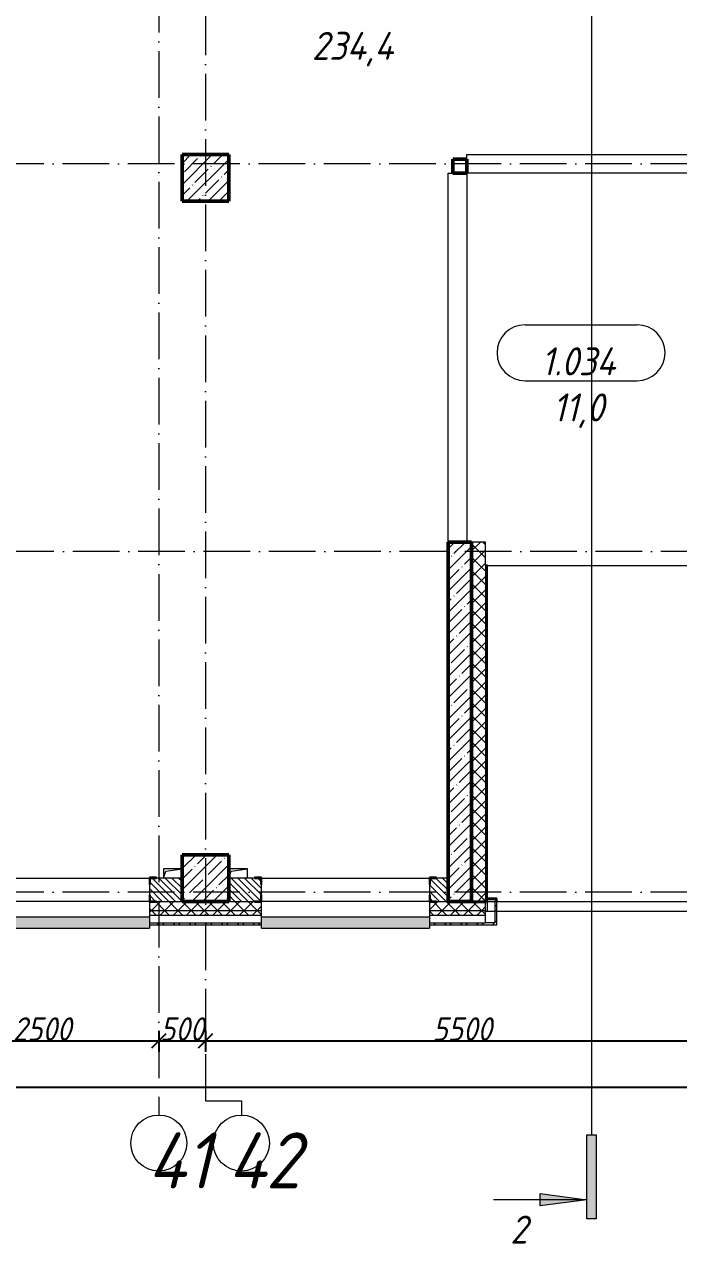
# Model space of a CAD drawing. Header units: millimetres. Extents: x -12989 to 629078, y -109036 to 555275.
# Drawn here: x 568573 to 575582, y 317406 to 330468 of the extents above; entities that cross this region are included whole.
import ezdxf

# ---------------------------------------------------------------- set-up
doc = ezdxf.new("R2010")
doc.units = ezdxf.units.MM
doc.linetypes.add('50_200_ШТРИХ_1Т_ш5_п1_п1_', pattern=[700, 500, -100, 0, -100])
for name, color, linetype, lineweight in [('A-____-____-DIMS', 7, 'Continuous', 9), ('A-FLOR-____-OTLN', 7, 'Continuous', 9), ('A-GENM-____-MCUT', 7, 'Continuous', 25), ('A-GENM-____-OTLN', 7, 'Continuous', 9), ('A-GENM-____-OTLN-1', 7, 'Continuous', 25), ('A-GLAZ-____-OTLN', 7, 'Continuous', 9), ('A-WALL-____-MCUT', 7, 'Continuous', 13), ('A-WALL-____-MCUT-1', 7, 'Continuous', 9), ('A-WALL-____-MCUT-2', 7, 'Continuous', 50), ('A-WALL-____-OTLN', 7, 'Continuous', 9), ('A-WALL-____-PATT-1', 7, 'Continuous', 9), ('A-WALL-FNSH-MCUT-1', 7, 'Continuous', 9), ('G-____-____-SYMB', 7, 'Continuous', 9), ('I-WALL-____-OTLN', 7, 'Continuous', 9), ('S-COLS-____-MCUT', 7, 'Continuous', 50), ('S-COLS-____-OTLN', 7, 'Continuous', 9), ('S-GRID-____-IDEN', 7, 'Continuous', 9), ('S-GRID-____-OTLN', 7, 'Continuous', 9), ('S-GRID-____-OTLN-1', 7, '50_200_ШТРИХ_1Т_ш5_п1_п1_', 9)]:
    doc.layers.add(name, color=color, linetype=linetype, lineweight=lineweight)
for name, color, linetype, lineweight, true_color in [('A-AREA-IDEN-1', 7, 'Continuous', 9, 0xaaaaaa), ('A-GLAZ-____-OTLN-1', 7, 'Continuous', 9, 0xc0c0c0), ('G-____-____-SYMB-1', 9, 'Continuous', 9, 0x808080)]:
    doc.layers.add(name, color=color, linetype=linetype, lineweight=lineweight, true_color=true_color)
doc.styles.add('ISOCPEUR_I', font='isocpeui.ttf', dxfattribs={"width": 0.9, "height": 2.5})
doc.styles.add('ISOCPEUR_I_10', font='isocpeui.ttf', dxfattribs={"width": 0.9, "height": 180})
doc.styles.add('ISOCPEUR_I_9', font='isocpeui.ttf', dxfattribs={"width": 0.9, "height": 250})
doc.dimstyles.new('ISO-2_5_0_9К_БОЛЬШОЙ_ОСИ', dxfattribs={"dimscale": 304.8, "dimtxt": 248.995294, "dimasz": 0.492126, "dimexe": 0.393701, "dimexo": 0, "dimgap": 0, "dimtad": 1, "dimdec": 0, "dimzin": 0, "dimdsep": 46, "dimtxsty": 'ISOCPEUR_I_9', "dimblk1": 'OBLIQUE', "dimblk2": 'OBLIQUE', "dimsah": 1, "dimcen": 0.09, "dimdle": 0.393701, "dimazin": 0, "dimtfac": 1, "dimtdec": 4, "dimtix": 1, "dimtmove": 0, "dimatfit": 3, "dimfxl": 1, "dimtvp": 1, "dimtolj": 1, "dimtzin": 0, "dimarcsym": 2})
pattern_1 = [(135, (513013.31, 265891.49), (-35.35534, -35.35534), [])]
pattern_2 = [(45, (513013.31, 265891.49), (-70.71068, 70.71068), []), (135, (513013.31, 265891.49), (-70.71068, -70.71068), [])]
pattern_3 = [(45, (513013.31, 265891.49), (-85.53659, 85.53659), []), (45, (513070.34, 265891.49), (-85.53659, 85.53659), [])]

# ---------------------------------------------------------------- blocks, each defined once
blk = doc.blocks.new('BSC_Колонна _Прямоугольная - 500х500-V66-АР1_План отверстий 1 этажа в осях 1-64_Ю-ЯЯ')
at = {"layer": 'S-COLS-____-OTLN'}
h = blk.add_hatch(dxfattribs=at)
h.set_pattern_fill('FP_74', color=256, style=0, pattern_type=2)
h.set_pattern_definition([(45, (-57500, -55431.04), (-114.04925, 114.04925), []), (45, (-57385.95, -55431.04), (-114.04925, 114.04925), [201.613, -40.323, 3.353, -36.97])])
h.paths.add_polyline_path([(-250, -250), (250, -250), (250, 250), (-250, 250), (-250, 178)], flags=0)
at = {"layer": 'S-COLS-____-MCUT'}
for p, q in [((250, 250), (-250, 250)), ((-250, 250), (-250, -250)), ((250, -250), (250, 250)), ((-250, -250), (250, -250))]:
    blk.add_line(p, q, dxfattribs=at)
blk = doc.blocks.new('BSC_Колонна _Прямоугольная - 500х500-V67-АР1_План отверстий 1 этажа в осях 1-64_Ю-ЯЯ')
at = {"layer": 'S-COLS-____-OTLN'}
h = blk.add_hatch(dxfattribs=at)
h.set_pattern_fill('FP_75', color=256, style=0, pattern_type=2)
h.set_pattern_definition([(45, (-57500, -62931.04), (-114.04925, 114.04925), []), (45, (-57385.95, -62931.04), (-114.04925, 114.04925), [201.613, -40.323, 3.353, -36.97])])
h.paths.add_polyline_path([(-250, -250), (250, -250), (250, 250), (-250, 250)], flags=0)
at = {"layer": 'S-COLS-____-MCUT'}
for p, q in [((250, 250), (-250, 250)), ((-250, 250), (-250, -250)), ((250, -250), (250, 250)), ((-250, -250), (250, -250))]:
    blk.add_line(p, q, dxfattribs=at)
blk = doc.blocks.new('Фахверк_СКБ_Уголок - 250_2700-27497298-АР1_План отверстий 1 этажа в осях 1-64_Ю-ЯЯ')
at = {"layer": 'A-GENM-____-MCUT'}
for p, q in [((200, 181), (125, 181)), ((125, 181), (125, 106)), ((131, 106), (131, 175)), ((131, 175), (200, 175)), ((200, 175), (200, 181)), ((125, 106), (131, 106)), ((131, -6), (125, -6)), ((125, -6), (125, -81)), ((125, -81), (200, -81)), ((131, -75), (131, -6)), ((200, -75), (131, -75)), ((200, -81), (200, -75))]:
    blk.add_line(p, q, dxfattribs=at)
blk = doc.blocks.new('AR_Отверстие прямоугольное _в плите_ - AR_Отверстие прямоугольное _в плите_-V206-АР1_План отверстий 1 этажа в осях 1-64_Ю-ЯЯ')
at = {"layer": 'A-GENM-____-OTLN'}
for p, q in [((100, 50), (-100, 50)), ((-100, -50), (-75, 25)), ((-75, 25), (100, 50)), ((100, -50), (100, 50))]:
    blk.add_line(p, q, dxfattribs=at)
blk = doc.blocks.new('AR_Отверстие прямоугольное _в плите_ - AR_Отверстие прямоугольное _в плите_-V228-АР1_План отверстий 1 этажа в осях 1-64_Ю-ЯЯ')
at = {"layer": 'A-GENM-____-OTLN'}
for p, q in [((100, 50), (-100, 50)), ((-100, 50), (-100, -50)), ((-100, -50), (-75, 25)), ((-75, 25), (100, 50))]:
    blk.add_line(p, q, dxfattribs=at)
blk = doc.blocks.new('Отлив_СКБ - Отлив витража_120_НВФ-31885687-АР1_План отверстий 1 этажа в осях 1-64_Ю-ЯЯ')
at = {"layer": 'A-GLAZ-____-OTLN-1'}
for points in [[(0, -2), (1800, -2), (1800, 0), (0, 0)], [(877, -120), (1800, -120), (1800, -2), (0, -2), (0, -120)]]:
    blk.add_hatch(color=256, dxfattribs=at).paths.add_polyline_path(points, flags=0)
at = {"layer": 'A-GLAZ-____-OTLN'}
for p, q in [((0, 0), (1800, 0)), ((1800, -2), (0, -2)), ((0, -120), (0, -83)), ((0, -120), (1800, -120)), ((1800, -83), (1800, -120))]:
    blk.add_line(p, q, dxfattribs=at)
blk = doc.blocks.new('О_Общий_Откосы металлические_СКБ_Боковой - О_Общий_Откосы металлические_СКБ_Боковой-32003645-АР1_План отверстий 1 этажа в осях 1-64_Ю-ЯЯ')
at = {"layer": 'A-GENM-____-MCUT'}
for p, q in [((0, 0), (-120, 0)), ((-120, 0), (-120, -30)), ((0, -30), (0, 0)), ((-120, -30), (-270, -30)), ((-270, -30), (-270, -37)), ((-270, -37), (-113, -37)), ((-113, -37), (-113, -7)), ((-113, -7), (-7, -7)), ((-7, -7), (-7, -30)), ((-7, -30), (0, -30))]:
    blk.add_line(p, q, dxfattribs=at)
blk = doc.blocks.new('BSC_Колонна _Прямоугольная1 - 150х150 _металл_-35301503-АР1_План отверстий 1 этажа в осях 1-64_Ю-ЯЯ')
at = {"layer": 'S-COLS-____-MCUT'}
for p, q in [((75, 75), (-75, 75)), ((-75, 75), (-75, -75)), ((75, -75), (75, 75)), ((-75, -75), (75, -75))]:
    blk.add_line(p, q, dxfattribs=at)
blk = doc.blocks.new('Ось сетки - Круг_Ø6_00__ISO-2_5_0_9K_-25732049-АР1_План отверстий 1 этажа в осях 1-64_Ю-ЯЯ')
at = {"layer": 'S-GRID-____-IDEN'}
blk.add_circle((0, 0), 3, dxfattribs=at)
blk = doc.blocks.new('Разрез - Концевая часть разреза-18266132-АР1_План отверстий 1 этажа в осях 1-64_Ю-ЯЯ')
at = {"layer": 'G-____-____-SYMB'}
for points in [[(0, 0.5), (0, -0.5), (-9, -0.5), (-9, 0.5)], [(-6.29, -5.5), (-7.61, -5.5), (-6.95, -0.5)]]:
    blk.add_hatch(color=256, dxfattribs=at).paths.add_polyline_path(points, flags=0)
for p, q in [((0, 0.5), (-9, 0.5)), ((-9, 0.5), (-9, -0.5)), ((0, -0.5), (0, 0.5)), ((-9, -0.5), (0, -0.5)), ((-6.95, -0.5), (-7.61, -5.5)), ((-6.95, -0.5), (-6.95, -10.5)), ((-6.29, -5.5), (-6.95, -0.5)), ((-7.61, -5.5), (-6.29, -5.5))]:
    blk.add_line(p, q, dxfattribs=at)
blk = doc.blocks.new('_Oblique')
at = {"color": 0, "linetype": 'ByBlock', "lineweight": -2}
blk.add_line((-0.5, -0.5), (0.5, 0.5), dxfattribs=at)
blk = doc.blocks.new('*D5483')
at = {"layer": 'A-____-____-DIMS', "color": 0, "lineweight": -2, "transparency": 16777216}
for p, q in [((567513, 319686), (567513, 319460)), ((570013, 319686), (570013, 319460)), ((567393, 319580), (570133, 319580))]:
    blk.add_line(p, q, dxfattribs=at)
at = {"layer": 'Defpoints', "color": 0, "transparency": 16777216}
for p in [(567513, 319686), (570013, 319686), (570013, 319580)]:
    blk.add_point(p, dxfattribs=at)
at = {"layer": 'A-____-____-DIMS', "color": 0, "lineweight": -2, "transparency": 16777216, "xscale": 150, "yscale": 150, "zscale": 150, "rotation": 180}
blk.add_blockref('_Oblique', (567513, 319580), dxfattribs=at)
at = {"layer": 'A-____-____-DIMS', "color": 0, "lineweight": -2, "transparency": 16777216, "xscale": 150, "yscale": 150, "zscale": 150}
blk.add_blockref('_Oblique', (570013, 319580), dxfattribs=at)
at = {"layer": 'A-____-____-DIMS', "color": 0, "transparency": 16777216, "insert": (568763, 319705), "char_height": 250, "width": 758.48, "attachment_point": 5, "style": 'ISOCPEUR_I_9'}
blk.add_mtext('\\A1;2500', dxfattribs=at)
blk = doc.blocks.new('*D5484')
at = {"layer": 'A-____-____-DIMS', "color": 0, "lineweight": -2, "transparency": 16777216}
for p, q in [((570013, 319686), (570013, 319460)), ((570513, 319686), (570513, 319460)), ((569893, 319580), (570633, 319580))]:
    blk.add_line(p, q, dxfattribs=at)
at = {"layer": 'Defpoints', "color": 0, "transparency": 16777216}
for p in [(570013, 319686), (570513, 319686), (570513, 319580)]:
    blk.add_point(p, dxfattribs=at)
at = {"layer": 'A-____-____-DIMS', "color": 0, "lineweight": -2, "transparency": 16777216, "xscale": 150, "yscale": 150, "zscale": 150, "rotation": 180}
blk.add_blockref('_Oblique', (570013, 319580), dxfattribs=at)
at = {"layer": 'A-____-____-DIMS', "color": 0, "lineweight": -2, "transparency": 16777216, "xscale": 150, "yscale": 150, "zscale": 150}
blk.add_blockref('_Oblique', (570513, 319580), dxfattribs=at)
at = {"layer": 'A-____-____-DIMS', "color": 0, "transparency": 16777216, "insert": (570263, 319705), "char_height": 250, "width": 568.86, "attachment_point": 5, "style": 'ISOCPEUR_I_9'}
blk.add_mtext('\\A1;500', dxfattribs=at)
blk = doc.blocks.new('*D5485')
at = {"layer": 'A-____-____-DIMS', "color": 0, "lineweight": -2, "transparency": 16777216}
for p, q in [((570513, 319686), (570513, 319460)), ((576013, 319686), (576013, 319460)), ((570393, 319580), (576133, 319580))]:
    blk.add_line(p, q, dxfattribs=at)
at = {"layer": 'Defpoints', "color": 0, "transparency": 16777216}
for p in [(570513, 319686), (576013, 319686), (576013, 319580)]:
    blk.add_point(p, dxfattribs=at)
at = {"layer": 'A-____-____-DIMS', "color": 0, "lineweight": -2, "transparency": 16777216, "xscale": 150, "yscale": 150, "zscale": 150, "rotation": 180}
blk.add_blockref('_Oblique', (570513, 319580), dxfattribs=at)
at = {"layer": 'A-____-____-DIMS', "color": 0, "lineweight": -2, "transparency": 16777216, "xscale": 150, "yscale": 150, "zscale": 150}
blk.add_blockref('_Oblique', (576013, 319580), dxfattribs=at)
at = {"layer": 'A-____-____-DIMS', "color": 0, "transparency": 16777216, "insert": (573263, 319705), "char_height": 250, "width": 758.48, "attachment_point": 5, "style": 'ISOCPEUR_I_9'}
blk.add_mtext('\\A1;5500', dxfattribs=at)
blk = doc.blocks.new('*D5555')
at = {"layer": 'A-____-____-DIMS', "color": 0, "lineweight": -2, "transparency": 16777216}
for p, q in [((510663, 319189), (510663, 318963)), ((584063, 319189), (584063, 318963)), ((510543, 319083), (584183, 319083))]:
    blk.add_line(p, q, dxfattribs=at)
at = {"layer": 'Defpoints', "color": 0, "transparency": 16777216}
for p in [(510663, 319189), (584063, 319189), (584063, 319083)]:
    blk.add_point(p, dxfattribs=at)
at = {"layer": 'A-____-____-DIMS', "color": 0, "lineweight": -2, "transparency": 16777216, "xscale": 150, "yscale": 150, "zscale": 150, "rotation": 180}
blk.add_blockref('_Oblique', (510663, 319083), dxfattribs=at)
at = {"layer": 'A-____-____-DIMS', "color": 0, "lineweight": -2, "transparency": 16777216, "xscale": 150, "yscale": 150, "zscale": 150}
blk.add_blockref('_Oblique', (584063, 319083), dxfattribs=at)
at = {"layer": 'A-____-____-DIMS', "color": 0, "transparency": 16777216, "insert": (547363, 319210), "char_height": 250, "width": 971.08, "attachment_point": 5, "style": 'ISOCPEUR_I_9'}
blk.add_mtext('\\A1;73400', dxfattribs=at)
blk = doc.blocks.new('AAR_СКБ_Марка_помещения_1_5 ммп - Номер _ Площадь-27962135-АИ_План этажа_Стены_1')
at = {"layer": 'A-AREA-IDEN-1'}
for p, q in [((-2.987, 3), (3.013, 3)), ((-2.987, 0), (3.013, 0))]:
    blk.add_line(p, q, dxfattribs=at)
for centre, start, end in [((-2.987, 1.5), 90, 270), ((3.013, 1.5), 270, 90)]:
    blk.add_arc(centre, 1.5, start, end, dxfattribs=at)

msp = doc.modelspace()

# ---------------------------------------------------------------- hatches: boundary and pattern name
at = {"layer": 'A-WALL-____-PATT-1'}
h = msp.add_hatch(dxfattribs=at)
h.set_pattern_fill('FP_13', color=256, style=0, pattern_type=2)
h.set_pattern_definition([(45, (513013.31, 265891.49), (-114.04925, 114.04925), []), (45, (513127.36, 265891.49), (-114.04925, 114.04925), [201.612, -40.322, 3.353, -36.97])])
h.paths.add_polyline_path([(573363.3109, 321072.5335), (573363.3109, 324922.5335), (573113.3109, 324922.5335), (573113.3109, 321072.5335)], flags=0)
h = msp.add_hatch(dxfattribs=at)
h.set_pattern_fill('FP_1', color=256, style=0, pattern_type=2)
h.set_pattern_definition(pattern_2)
h.paths.add_polyline_path([(573513.3109, 321072.5335), (573513.3109, 324922.5335), (573363.3109, 324922.5335), (573363.3109, 321072.5335)], flags=0)
h = msp.add_hatch(dxfattribs=at)
h.set_pattern_fill('FP_6', color=256, style=0, pattern_type=2)
h.set_pattern_definition(pattern_1)
h.paths.add_polyline_path([(568107.3109, 321072.5335), (568107.3109, 321141.5335), (568113.3109, 321141.5335), (568113.3109, 321253.5335), (568107.3109, 321253.5335), (568107.3109, 321322.5335), (567763.3109, 321322.5335), (567763.3109, 321072.5335), (568038.3109, 321072.5335)], flags=0)
h.paths.add_polyline_path([(570263.3109, 321072.5335), (570263.3109, 321322.5335), (569919.3109, 321322.5335), (569919.3109, 321253.5335), (569913.3109, 321253.5335), (569913.3109, 321141.5335), (569919.3109, 321141.5335), (569919.3109, 321072.5335), (569988.3109, 321072.5335)], flags=0)
h = msp.add_hatch(dxfattribs=at)
h.set_pattern_fill('FP_6', color=256, style=0, pattern_type=2)
h.set_pattern_definition(pattern_1)
h.paths.add_polyline_path([(573113.3109, 321072.5335), (573113.3109, 321322.5335), (572919.3109, 321322.5335), (572919.3109, 321253.5335), (572913.3109, 321253.5335), (572913.3109, 321141.5335), (572919.3109, 321141.5335), (572919.3109, 321072.5335), (573092.9249, 321072.5335)], flags=0)
h.paths.add_polyline_path([(570763.3109, 321072.5335), (571107.3109, 321072.5335), (571107.3109, 321141.5335), (571113.3109, 321141.5335), (571113.3109, 321253.5335), (571107.3109, 321253.5335), (571107.3109, 321322.5335), (570763.3109, 321322.5335)], flags=0)
h = msp.add_hatch(dxfattribs=at)
h.set_pattern_fill('FP_1', color=256, style=0, pattern_type=2)
h.set_pattern_definition(pattern_2)
h.paths.add_polyline_path([(572913.3109, 320972.5335), (573513.3109, 320972.5335), (573513.3109, 321072.5335), (572988.3109, 321072.5335), (572988.3109, 321066.5335), (572913.3109, 321066.5335)], flags=0)
h.paths.add_polyline_path([(571113.3109, 320972.5335), (571113.3109, 321066.5335), (571038.3109, 321066.5335), (571038.3109, 321072.5335), (569988.3109, 321072.5335), (569988.3109, 321066.5335), (569913.3109, 321066.5335), (569913.3109, 320972.5335), (570441.6739, 320972.5335)], flags=0)
h.paths.add_polyline_path([(568113.3109, 320972.5335), (568113.3109, 321066.5335), (568038.3109, 321066.5335), (568038.3109, 321072.5335), (566988.3109, 321072.5335), (566988.3109, 321066.5335), (566913.3109, 321066.5335), (566913.3109, 320972.5335), (567790.4229, 320972.5335)], flags=0)
h.paths.add_polyline_path([(565113.3109, 320972.5335), (565113.3109, 321066.5335), (565038.3109, 321066.5335), (565038.3109, 321072.5335), (563988.3109, 321072.5335), (563988.3109, 321066.5335), (563913.3109, 321066.5335), (563913.3109, 320972.5335), (565107.3109, 320972.5335)], flags=0)
h.paths.add_polyline_path([(562113.3109, 320972.5335), (562113.3109, 321066.5335), (562038.3109, 321066.5335), (562038.3109, 321072.5335), (560988.3109, 321072.5335), (560988.3109, 321066.5335), (560913.3109, 321066.5335), (560913.3109, 320972.5335), (562038.3109, 320972.5335)], flags=0)
h.paths.add_polyline_path([(558952.9195, 320972.5335), (559113.3109, 320972.5335), (559113.3109, 321066.5335), (559038.3109, 321066.5335), (559038.3109, 321072.5335), (558248.3109, 321072.5335), (558248.3109, 320972.5335), (558763.3109, 320972.5335)], flags=0)
h = msp.add_hatch(dxfattribs=at)
h.set_pattern_fill('FP_3', color=256, style=0, pattern_type=2)
h.set_pattern_definition(pattern_3)
h.paths.add_polyline_path([(573633.3109, 320842.5335), (573633.3109, 321072.5335), (573613.3109, 321072.5335), (573613.3109, 320842.5335)], flags=0)
h = msp.add_hatch(dxfattribs=at)
h.set_pattern_fill('FP_1', color=256, style=0, pattern_type=2)
h.set_pattern_definition(pattern_2)
h.paths.add_polyline_path([(573092.9249, 320922.5335), (573513.3109, 320922.5335), (573513.3109, 320972.5335), (572913.3109, 320972.5335), (572913.3109, 320922.5335)], flags=0)
h.paths.add_polyline_path([(571113.3109, 320922.5335), (571113.3109, 320972.5335), (569913.3109, 320972.5335), (569913.3109, 320922.5335), (570441.6739, 320922.5335)], flags=0)
h.paths.add_polyline_path([(568113.3109, 320922.5335), (568113.3109, 320972.5335), (566913.3109, 320972.5335), (566913.3109, 320922.5335), (567790.4229, 320922.5335)], flags=0)
h.paths.add_polyline_path([(562113.3109, 320922.5335), (562113.3109, 320972.5335), (560913.3109, 320972.5335), (560913.3109, 320922.5335), (561604.1705, 320922.5335)], flags=0)
h.paths.add_polyline_path([(564255.4215, 320922.5335), (565113.3109, 320922.5335), (565113.3109, 320972.5335), (563913.3109, 320972.5335), (563913.3109, 320922.5335)], flags=0)
h.paths.add_polyline_path([(558952.9195, 320922.5335), (559113.3109, 320922.5335), (559113.3109, 320972.5335), (558248.3109, 320972.5335), (558248.3109, 320922.5335)], flags=0)
h = msp.add_hatch(dxfattribs=at)
h.set_pattern_fill('FP_3', color=256, style=0, pattern_type=2)
h.set_pattern_definition(pattern_3)
h.paths.add_polyline_path([(573633.3109, 320822.5335), (573633.3109, 320842.5335), (572913.3109, 320842.5335), (572913.3109, 320822.5335), (573092.9249, 320822.5335)], flags=0)
h.paths.add_polyline_path([(570441.6739, 320822.5335), (571113.3109, 320822.5335), (571113.3109, 320842.5335), (569913.3109, 320842.5335), (569913.3109, 320822.5335)], flags=0)
h.paths.add_polyline_path([(566913.3109, 320822.5335), (568113.3109, 320822.5335), (568113.3109, 320842.5335), (566913.3109, 320842.5335)], flags=0)
h.paths.add_polyline_path([(565113.3109, 320822.5335), (565113.3109, 320842.5335), (563913.3109, 320842.5335), (563913.3109, 320822.5335), (564255.4215, 320822.5335)], flags=0)
h.paths.add_polyline_path([(561604.1705, 320822.5335), (562113.3109, 320822.5335), (562113.3109, 320842.5335), (560913.3109, 320842.5335), (560913.3109, 320822.5335)], flags=0)
h.paths.add_polyline_path([(559113.3109, 320822.5335), (559113.3109, 320842.5335), (558248.3109, 320842.5335), (558248.3109, 320822.5335), (558952.9195, 320822.5335)], flags=0)

# ---------------------------------------------------------------- linework, layer by layer
at = {"layer": 'A-FLOR-____-OTLN'}
msp.add_line((573533.3109, 324672.5335), (576093.3109, 324672.5335), dxfattribs=at)
at = {"layer": 'A-WALL-____-MCUT'}
for p, q in [((569913.3109, 321253.5335), (569913.3109, 321141.5335)), ((570263.3109, 321322.5335), (569988.3109, 321322.5335)), ((571038.3109, 321322.5335), (570763.3109, 321322.5335)), ((571113.3109, 321141.5335), (571113.3109, 321253.5335)), ((572913.3109, 321253.5335), (572913.3109, 321141.5335)), ((573113.3109, 321322.5335), (572988.3109, 321322.5335)), ((573113.3109, 321072.5335), (573113.3109, 321322.5335)), ((573513.3109, 321072.5335), (573113.3109, 321072.5335)), ((573513.3109, 320842.5335), (573513.3109, 321072.5335)), ((569913.3109, 321066.5335), (569913.3109, 320842.5335)), ((571113.3109, 320842.5335), (571113.3109, 321066.5335)), ((572913.3109, 321066.5335), (572913.3109, 320842.5335)), ((569913.3109, 320842.5335), (571113.3109, 320842.5335)), ((572913.3109, 320842.5335), (573513.3109, 320842.5335))]:
    msp.add_line(p, q, dxfattribs=at)
at = {"layer": 'A-WALL-____-MCUT-1'}
for p, q in [((573513.3109, 324922.5335), (573363.3109, 324922.5335)), ((573363.3109, 324922.5335), (573363.3109, 321072.5335)), ((573513.3109, 324674.0335), (573513.3109, 324922.5335)), ((573519.3109, 324674.0335), (573519.3109, 321072.5335)), ((573525.3109, 324674.0335), (573525.3109, 321072.5335)), ((569988.3109, 321072.5335), (570263.3109, 321072.5335)), ((570763.3109, 321072.5335), (571038.3109, 321072.5335)), ((572988.3109, 321072.5335), (573113.3109, 321072.5335)), ((573513.3109, 321072.5335), (573513.3109, 321072.5335)), ((571113.3109, 320972.5335), (569913.3109, 320972.5335)), ((573513.3109, 320972.5335), (572913.3109, 320972.5335)), ((571113.3109, 320922.5335), (569913.3109, 320922.5335)), ((573513.3109, 320922.5335), (572913.3109, 320922.5335))]:
    msp.add_line(p, q, dxfattribs=at)
at = {"layer": 'A-WALL-____-MCUT-2'}
for p, q in [((573363.3109, 324922.5335), (573113.3109, 324922.5335)), ((573113.3109, 324922.5335), (573113.3109, 321072.5335)), ((573363.3109, 321072.5335), (573363.3109, 324922.5335)), ((573113.3109, 321072.5335), (573363.3109, 321072.5335))]:
    msp.add_line(p, q, dxfattribs=at)
at = {"layer": 'A-WALL-____-OTLN'}
for p, q in [((568113.3109, 321322.5335), (569913.3109, 321322.5335)), ((571113.3109, 321322.5335), (572913.3109, 321322.5335)), ((569913.3109, 321072.5335), (568113.3109, 321072.5335)), ((572913.3109, 321072.5335), (571113.3109, 321072.5335)), ((573533.3109, 321072.5335), (573613.3109, 321072.5335)), ((573533.3109, 320962.5335), (573533.3109, 321072.5335)), ((573633.3109, 321072.5335), (575993.3109, 321072.5335)), ((573613.3109, 320962.5335), (573513.3109, 320962.5335)), ((575993.3109, 320962.5335), (573633.3109, 320962.5335))]:
    msp.add_line(p, q, dxfattribs=at)
at = {"layer": 'A-WALL-FNSH-MCUT-1'}
for p, q in [((573533.3109, 324674.0335), (573513.3109, 324674.0335)), ((573513.3109, 324674.0335), (573513.3109, 321072.5335)), ((573533.3109, 321072.5335), (573533.3109, 324674.0335)), ((573513.3109, 321072.5335), (573533.3109, 321072.5335)), ((573613.3109, 321072.5335), (573613.3109, 320842.5335)), ((573633.3109, 321072.5335), (573613.3109, 321072.5335)), ((573633.3109, 320822.5335), (573633.3109, 321072.5335)), ((569913.3109, 320842.5335), (569913.3109, 320822.5335)), ((569913.3109, 320822.5335), (571113.3109, 320822.5335)), ((571113.3109, 320822.5335), (571113.3109, 320842.5335)), ((572913.3109, 320842.5335), (572913.3109, 320822.5335)), ((572913.3109, 320822.5335), (573633.3109, 320822.5335)), ((573613.3109, 320842.5335), (573513.3109, 320842.5335))]:
    msp.add_line(p, q, dxfattribs=at)
at = {"layer": 'G-____-____-SYMB-1'}
msp.add_line((574647.6196, 353069.2591), (574647.6196, 318570.716), dxfattribs=at)
at = {"layer": 'I-WALL-____-OTLN'}
for p, q in [((573313.3109, 329022.5335), (573313.3109, 329072.5335)), ((573313.3109, 329072.5335), (576263.3109, 329072.5335)), ((573113.3109, 324922.5335), (573113.3109, 328872.5335)), ((573113.3109, 328872.5335), (573163.3109, 328872.5335)), ((573313.3109, 328872.5335), (573313.3109, 324922.5335)), ((576143.3109, 328872.5335), (573313.3109, 328872.5335))]:
    msp.add_line(p, q, dxfattribs=at)
at = {"layer": 'S-GRID-____-OTLN'}
for p, q in [((570513.3109, 318933.9671), (570898.2144, 318933.9671)), ((570898.2144, 318933.9671), (570898.2144, 318783.0794))]:
    msp.add_line(p, q, dxfattribs=at)
at = {"layer": 'S-GRID-____-OTLN-1'}
for p, q in [((570013.3109, 356784.3429), (570013.3109, 318783.0794)), ((570513.3109, 356540.8131), (570513.3109, 318933.9671)), ((617087.7175, 328972.5335), (508344.5407, 328972.5335)), ((588493.3514, 324822.5335), (508344.5407, 324822.5335)), ((617087.7175, 321172.5335), (508344.5407, 321172.5335))]:
    msp.add_line(p, q, dxfattribs=at)

# ---------------------------------------------------------------- block references
at = {"layer": 'A-AREA-IDEN-1', "xscale": 199.9999999999999, "yscale": 199.9999999999999, "zscale": 199.9999999999999}
msp.add_blockref('AAR_СКБ_Марка_помещения_1_5 ммп - Номер _ Площадь-27962135-АИ_План этажа_Стены_1', (574533.9802, 326649.8473), dxfattribs=at)
at = {"layer": 'A-GENM-____-OTLN'}
for name, p in [('AR_Отверстие прямоугольное _в плите_ - AR_Отверстие прямоугольное _в плите_-V228-АР1_План отверстий 1 этажа в осях 1-64_Ю-ЯЯ', (570163.3109, 321372.5335)), ('AR_Отверстие прямоугольное _в плите_ - AR_Отверстие прямоугольное _в плите_-V206-АР1_План отверстий 1 этажа в осях 1-64_Ю-ЯЯ', (570863.3109, 321372.5335)), ('О_Общий_Откосы металлические_СКБ_Боковой - О_Общий_Откосы металлические_СКБ_Боковой-32003645-АР1_План отверстий 1 этажа в осях 1-64_Ю-ЯЯ', (573633.3109, 321102.5335))]:
    msp.add_blockref(name, p, dxfattribs=at)
at = {"layer": 'A-GENM-____-OTLN-1'}
for p in [(569788.3109, 321147.5335), (572788.3109, 321147.5335)]:
    msp.add_blockref('Фахверк_СКБ_Уголок - 250_2700-27497298-АР1_План отверстий 1 этажа в осях 1-64_Ю-ЯЯ', p, dxfattribs=at)
at = {"layer": 'A-GENM-____-OTLN-1', "rotation": 180}
msp.add_blockref('Фахверк_СКБ_Уголок - 250_2700-27497298-АР1_План отверстий 1 этажа в осях 1-64_Ю-ЯЯ', (571238.3109, 321247.5335), dxfattribs=at)
at = {"layer": 'A-GLAZ-____-OTLN'}
for p in [(568113.3109, 320905.5335), (571113.3109, 320905.5335)]:
    msp.add_blockref('Отлив_СКБ - Отлив витража_120_НВФ-31885687-АР1_План отверстий 1 этажа в осях 1-64_Ю-ЯЯ', p, dxfattribs=at)
at = {"layer": 'G-____-____-SYMB', "extrusion": (0, 0, -1), "xscale": 99.99999999999993, "yscale": 99.99999999999993, "zscale": 99.99999999999993, "rotation": 90.00000000000053}
msp.add_blockref('Разрез - Концевая часть разреза-18266132-АР1_План отверстий 1 этажа в осях 1-64_Ю-ЯЯ', (-574647.6196, 318570.716), dxfattribs=at)
at = {"layer": 'S-COLS-____-OTLN'}
for name, p in [('BSC_Колонна _Прямоугольная - 500х500-V67-АР1_План отверстий 1 этажа в осях 1-64_Ю-ЯЯ', (570513.3109, 328822.5335)), ('BSC_Колонна _Прямоугольная - 500х500-V66-АР1_План отверстий 1 этажа в осях 1-64_Ю-ЯЯ', (570513.3109, 321322.5335))]:
    msp.add_blockref(name, p, dxfattribs=at)
at = {"layer": 'S-COLS-____-OTLN', "rotation": 270.0000000000001}
msp.add_blockref('BSC_Колонна _Прямоугольная1 - 150х150 _металл_-35301503-АР1_План отверстий 1 этажа в осях 1-64_Ю-ЯЯ', (573238.3109, 328947.5335), dxfattribs=at)
at = {"layer": 'S-GRID-____-IDEN', "xscale": 99.99999999999993, "yscale": 99.99999999999993, "zscale": 99.99999999999993, "rotation": 180}
for p in [(570013.3109, 318483.0794), (570898.2144, 318483.0794)]:
    msp.add_blockref('Ось сетки - Круг_Ø6_00__ISO-2_5_0_9K_-25732049-АР1_План отверстий 1 этажа в осях 1-64_Ю-ЯЯ', p, dxfattribs=at)

# ---------------------------------------------------------------- texts
at = {"layer": 'A-AREA-IDEN-1', "char_height": 300, "attachment_point": 8, "line_spacing_factor": 1.139951, "style": 'ISOCPEUR_I'}
for s, insert, width in [('\\pxqc,t8.46667,16.93333,25.4,33.86667,42.33333,50.8,59.26667,67.73333,76.2,84.66667,93.13333,101.6,110.06667,118.53333,127,135.46667,143.93333,152.4,160.86667,169.33333,177.8,186.26667,194.73333,203.2,211.66667,220.13333,228.6,237.06667,245.53333,254,262.46667,270.93333;{234,4}', (572089.991, 330017.9766), 1046), ('\\pxqc,t8.46667,16.93333,25.4,33.86667,42.33333,50.8,59.26667,67.73333,76.2,84.66667,93.13333,101.6,110.06667,118.53333,127,135.46667,143.93333,152.4,160.86667,169.33333,177.8,186.26667,194.73333,203.2,211.66667,220.13333,228.6,237.06667,245.53333,254,262.46667,270.93333;{1.034}', (574508.5512, 326708.1771), 940), ('\\pxqc,t8.46667,16.93333,25.4,33.86667,42.33333,50.8,59.26667,67.73333,76.2,84.66667,93.13333,101.6,110.06667,118.53333,127,135.46667,143.93333,152.4,160.86667,169.33333,177.8,186.26667,194.73333,203.2,211.66667,220.13333,228.6,237.06667,245.53333,254,262.46667,270.93333;{11,0}', (574509.5512, 326144.2291), 648)]:
    msp.add_mtext(s, dxfattribs=dict(at, insert=insert, width=width))
at = {"layer": 'G-____-____-SYMB', "insert": (573778.5199, 317705.8977), "char_height": 300, "width": 256.54, "attachment_point": 1, "style": 'ISOCPEUR_I_10'}
msp.add_mtext('\\fISOCPEUR|b0|i1|c204|p34|;2', dxfattribs=at)
at = {"layer": 'S-GRID-____-IDEN', "char_height": 600, "attachment_point": 1, "style": 'ISOCPEUR_I_9'}
for s, insert, width in [('41', (569893.7892, 318597.013), 367.974562), ('42', (570754.8427, 318597.013), 425.696062)]:
    msp.add_mtext(s, dxfattribs=dict(at, insert=insert, width=width))

# ---------------------------------------------------------------- dimensions: what is measured, and where the dimension line sits
at = {"layer": 'A-____-____-DIMS'}
for base, p1, p2, override, picture, middle in [((570013.3109, 319579.9586), (567513.3109, 319686.0247), (570013.3109, 319686.0247), {"dimpost": '<>', "dimfxl": 2500}, '*D5483', (568763.3109, 319704.9586)), ((570513.3109, 319579.9586), (570013.3109, 319686.0247), (570513.3109, 319686.0247), {"dimpost": '<>', "dimfxl": 500}, '*D5484', (570263.3109, 319704.9586)), ((576013.3109, 319579.9586), (570513.3109, 319686.0247), (576013.3109, 319686.0247), {"dimpost": '<>', "dimfxl": 5500}, '*D5485', (573263.3109, 319704.9586)), ((584063.3109, 319083.1584), (510663.3109, 319189.2244), (584063.3109, 319189.2244), {"dimpost": '<>', "dimfxl": 73400}, '*D5555', (547363.3109, 319209.7682))]:
    dim = msp.add_linear_dim(base=base, p1=p1, p2=p2, dimstyle='ISO-2_5_0_9К_БОЛЬШОЙ_ОСИ', override=override, dxfattribs=at)
    dim.commit()
    dim.dimension.update_dxf_attribs({"geometry": picture, "text_midpoint": middle})

doc.saveas('drawing.dxf')
